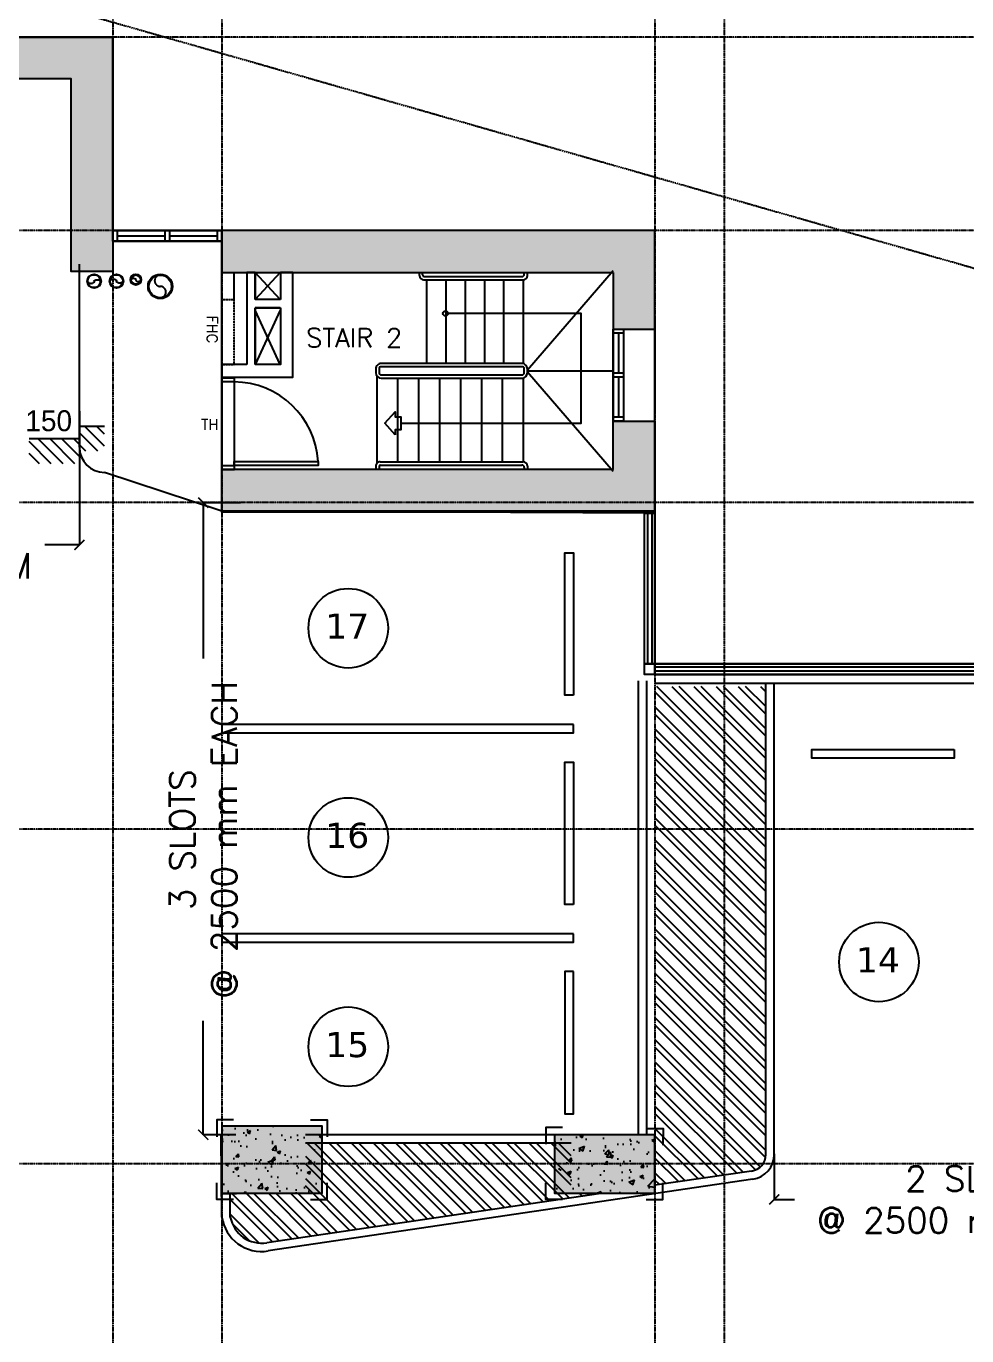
# Model space of a CAD drawing. Header units: inches. Extents: x -189245 to 740841, y -215444 to 469401.
# Drawn here: x 472318 to 483553, y 159311 to 174957 of the extents above; entities that cross this region are included whole.
import ezdxf
from ezdxf.enums import TextEntityAlignment as Align

# ---------------------------------------------------------------- set-up
doc = ezdxf.new("R2010")
doc.units = ezdxf.units.IN
doc.header["$LTSCALE"] = 10
doc.header["$MEASUREMENT"] = 0
for name, pattern in [('ACAD_WP', [1, 0.7, -0.3]), ('CENTER', [2, 1.25, -0.25, 0.25, -0.25]), ('DRAIN', [1.3, 1, -0.3]), ('GRID NORMAL$0$GRID BASEMENT$0$GRID GROUND$0$GRID$0$$0$PHANTOM', [2.5, 1.25, -0.25, 0.25, -0.25, 0.25, -0.25]), ('HIDDEN', [0.375, 0.25, -0.125]), ('HIDDEN2', [0.1875, 0.125, -0.0625]), ('LEOJ', [0.3, 0.2, -0.1])]:
    doc.linetypes.add(name, pattern=pattern)
for name, color, linetype in [('3', 252, 'Continuous'), ('A - Wheel Stop', 2, 'Continuous'), ('A-COLUMN HATCH', 252, 'Continuous'), ('a-dim', 8, 'Continuous'), ('A-DOOR', 1, 'Continuous'), ('A-GRID', 8, 'Continuous'), ('A-HATCH GRAVEL', 8, 'Continuous'), ('A-HATCH-CMU', 8, 'Continuous'), ('A-HATCH-SOLID', 252, 'Continuous'), ('A-PARKING', 252, 'Continuous'), ('A-PARKING EQUIPMENTS', 2, 'Continuous'), ('A-ROAD', 252, 'Continuous'), ('A-SHEARWALL', 6, 'Continuous'), ('A-STAIR', 1, 'Continuous'), ('A-TEXT', 3, 'Continuous'), ('A-WINDOW', 2, 'Continuous'), ('AREA', 40, 'Continuous'), ('COLUMN', 6, 'Continuous'), ('ELEVATION MARK', 2, 'Continuous'), ('GRID', 8, 'CENTER'), ('LEGEND', 2, 'Continuous'), ('P-DRN-LIN', 6, 'DRAIN'), ('P-WST-ACU', 142, 'HIDDEN'), ('P-WST-KIT', 41, 'Continuous'), ('P-WST-PRK', 63, 'ACAD_WP'), ('TEXT', 3, 'Continuous'), ('TSG- Beam', 4, 'LEOJ'), ('TSG- DIM1', 1, 'Continuous'), ('TSG- WALL 100', 244, 'Continuous'), ('TSG- WINDOW PANEL HATCH', 200, 'Continuous')]:
    doc.layers.add(name, color=color, linetype=linetype)
doc.layers.add('DEFPOINT', color=7, linetype='Continuous', plot=False)
doc.styles.add('PRSP_Simplex', font='simplex.shx')
doc.styles.add('ROMANS 300', font='romans.shx', dxfattribs={"height": 300})
doc.styles.add('VERDANA', font='verdana.TTF')
doc.dimstyles.get("Standard").update_dxf_attribs({"dimtxt": 0.18, "dimasz": 0.18, "dimexe": 0.18, "dimexo": 0.0625, "dimgap": 0.09, "dimtad": 0, "dimtih": 1, "dimtoh": 1, "dimdec": 4, "dimzin": 0, "dimdsep": 46, "dimtxsty": 'Standard', "dimcen": 0.09, "dimadec": 0, "dimazin": 0, "dimtfac": 1, "dimtdec": 4, "dimtofl": 0, "dimtmove": 0, "dimatfit": 3, "dimfxl": 1, "dimtolj": 1, "dimtzin": 0, "dimarcsym": 0})
pattern_1 = [(135, (736631.4, 451932.26), (-132.58252, -132.58252), []), (135, (736631.4, 452020.65), (-132.58252, -132.58252), [])]
pattern_2 = [(50, (467978.45, 126913.5), (717.26, -62.752), [75, -825]), (355, (467978.45, 126913.5), (-138.751, 752.192), [60, -660]), (100.4514, (468038.2, 126908.3), (578.51, 689.44), [63.74, -701.142]), (46.1842, (467978.45, 127113.5), (1067.24, -165.52), [112.5, -1237.5]), (96.6356, (468067.4, 127099.7), (934.663, 974.118), [95.61, -1051.713]), (351.1842, (467978.5, 127113.5), (934.662, 974.12), [90, -990]), (21, (468078.45, 127063.5), (596.907, -402.619), [75, -825]), (326, (468078.45, 127063.5), (243.315, 725.15), [60, -660]), (71.4514, (468128.2, 127029.95), (840.223, 322.53), [63.74, -701.142]), (37.5, (467978.45, 126913.5), (12.1599, 332.8939), [0, -652, 0, -670, 0, -662.5]), (7.5, (467978.45, 126913.5), (263.0695, 394.4117), [0, -382, 0, -637, 0, -252.5]), (327.5, (467755.45, 126913.5), (533.8224, -22.5549), [0, -250, 0, -780, 0, -1035]), (317.5, (467655.45, 126913.5), (583.186, 100.105), [0, -325, 0, -518, 0, -735])]

# ---------------------------------------------------------------- blocks, each defined once
blk = doc.blocks.new('STEP')
at = {"color": 1}
for p, q in [((-196, -300), (-496, 0)), ((-54, -300), (-354, 0)), ((0, -213), (-213, 0)), ((220, -150), (0, 70)), ((300, -89), (61, 150)), ((300, 53), (203, 150)), ((-337, -300), (-600, -37)), ((78, -150), (-72, 0)), ((-479, -300), (-600, -179))]:
    blk.add_line(p, q, dxfattribs=at)
at = {"color": 3}
blk.add_lwpolyline([(-600, 0), (0, 0), (0, 150), (300, 150)], dxfattribs=at)
blk.add_attdef('000', (-646, 88), '', height=250, dxfattribs=at)
blk = doc.blocks.new('_ARCHTICK')
at = {"color": 0, "linetype": 'ByBlock', "ltscale": 20, "const_width": 0.15}
blk.add_lwpolyline([(-0.5, -0.5), (0.5, 0.5)], dxfattribs=at)
blk = doc.blocks.new('*D925')
at = {"layer": 'a-dim', "color": 1, "lineweight": -2}
for p, q in [((486253, 162414), (486253, 160939)), ((481253, 161483), (481253, 160939)), ((481253, 160939), (481495, 160939)), ((486253, 160939), (485823, 160939))]:
    blk.add_line(p, q, dxfattribs=at)
at = {"layer": 'Defpoints', "color": 0}
for p in [(486253, 162414), (481253, 161483), (481253, 160939)]:
    blk.add_point(p, dxfattribs=at)
at = {"layer": 'a-dim', "color": 1, "lineweight": -2, "xscale": 120, "yscale": 120, "zscale": 120, "rotation": 180}
blk.add_blockref('_ARCHTICK', (481253, 160939), dxfattribs=at)
at = {"layer": 'a-dim', "color": 1, "lineweight": -2, "xscale": 120, "yscale": 120, "zscale": 120}
blk.add_blockref('_ARCHTICK', (486253, 160939), dxfattribs=at)
at = {"layer": 'a-dim', "color": 3, "insert": (483659, 160939), "char_height": 300, "attachment_point": 5, "style": 'ROMANS 300'}
blk.add_mtext('\\A1;2 SLOTS\\P@ 2500 mm EACH', dxfattribs=at)
blk = doc.blocks.new('*D875')
at = {"layer": 'a-dim', "color": 1, "lineweight": -2}
for p, q in [((474878, 169264), (474433, 169264)), ((474433, 169264), (474433, 167402)), ((474433, 161713), (474433, 163073)), ((474822, 161713), (474433, 161713))]:
    blk.add_line(p, q, dxfattribs=at)
at = {"layer": 'Defpoints', "color": 0}
for p in [(474878, 169264), (474433, 161713), (474822, 161713)]:
    blk.add_point(p, dxfattribs=at)
at = {"layer": 'a-dim', "color": 1, "lineweight": -2, "xscale": 120, "yscale": 120, "zscale": 120}
for p, rotation in [((474433, 169264), 90), ((474433, 161713), 270)]:
    blk.add_blockref('_ARCHTICK', p, dxfattribs=dict(at, rotation=rotation))
at = {"layer": 'a-dim', "color": 3, "insert": (474433, 165238), "char_height": 300, "attachment_point": 5, "rotation": 90, "style": 'ROMANS 300'}
blk.add_mtext('\\A1;3 SLOTS\\P@ 2500 mm EACH', dxfattribs=at)
blk = doc.blocks.new('SW6')
at = {"layer": 'A-HATCH-SOLID', "ltscale": 2}
blk.add_hatch(color=254, dxfattribs=at).paths.add_polyline_path([(0, -100), (0, 575), (500, 575), (500, -100), (500, -600), (-4675, -600), (-4675, -100)])
at = {"layer": 'A-SHEARWALL', "color": 6}
blk.add_lwpolyline([(0, -100), (0, 575), (500, 575), (500, -100), (500, -100), (500, -600), (-4675, -600), (-4675, -100), (-4675, -100), (-4675, -100), (0, -100)], dxfattribs=at)
blk = doc.blocks.new('SW4')
at = {"layer": 'A-HATCH-SOLID', "ltscale": 2}
blk.add_hatch(color=254, dxfattribs=at).paths.add_polyline_path([(500, 500), (500, -575), (0, -575), (0, 0), (-4675, 0), (-4675, 500)])
at = {"layer": 'A-SHEARWALL', "color": 4}
blk.add_lwpolyline([(-4675, 500), (-4675, 0), (0, 0), (0, -575), (500, -575), (500, 500), (-4675, 500)], dxfattribs=at)
blk = doc.blocks.new('Park-slot2')
at = {"color": 1}
blk.add_lwpolyline([(800, 1200), (5000, 1200), (5000, 1300), (800, 1300)], close=True, dxfattribs=at)
at = {"color": 2}
blk.add_lwpolyline([(800, 850), (900, 850), (900, -850), (800, -850)], close=True, dxfattribs=at)
blk = doc.blocks.new('1')
at = {"layer": 'A-DOOR'}
blk.add_circle((0, 0), 475, dxfattribs=at)
at = {"layer": 'TEXT', "style": 'VERDANA'}
blk.add_attdef('15B', (-404, -124), '', height=300, dxfattribs=at)
blk = doc.blocks.new('*D933')
at = {"layer": 'a-dim', "color": 1, "lineweight": -2}
for p, q in [((472953, 170359), (472953, 168759)), ((469412, 169079), (469412, 168759)), ((469412, 168760), (469825, 168760)), ((472953, 168760), (472540, 168760))]:
    blk.add_line(p, q, dxfattribs=at)
at = {"layer": 'Defpoints', "color": 0}
for p in [(472953, 170359), (469412, 169079), (469412, 168760)]:
    blk.add_point(p, dxfattribs=at)
at = {"layer": 'a-dim', "color": 1, "lineweight": -2, "xscale": 120, "yscale": 120, "zscale": 120, "rotation": 180}
blk.add_blockref('_ARCHTICK', (469412, 168760), dxfattribs=at)
at = {"layer": 'a-dim', "color": 1, "lineweight": -2, "xscale": 120, "yscale": 120, "zscale": 120}
blk.add_blockref('_ARCHTICK', (472953, 168760), dxfattribs=at)
at = {"layer": 'a-dim', "color": 3, "insert": (471183, 168760), "char_height": 300, "attachment_point": 5, "style": 'ROMANS 300'}
blk.add_mtext('\\A1;1 SLOT\\P@ 3440 MM', dxfattribs=at)

msp = doc.modelspace()

# ---------------------------------------------------------------- hatches: boundary and pattern name
at = {"layer": 'A-COLUMN HATCH'}
h = msp.add_hatch(color=254, dxfattribs=at)
h.paths.add_polyline_path([(467978.45079, 126913.49964), (469178.45079, 126913.49964), (469178.45079, 127613.49964), (467978.45079, 127613.49964)])
h.paths.add_polyline_path([(467978.45079, 131013.49964), (469178.45079, 131013.49964), (469178.45079, 131713.49964), (467978.45079, 131713.49964)])
h.paths.add_polyline_path([(467978.45079, 139013.49964), (469178.45079, 139013.49964), (469178.45079, 139713.49964), (467978.45079, 139713.49964)])
h.paths.add_polyline_path([(483373.45079, 130063.49964), (483373.45079, 129463.49964), (483973.45079, 129463.49964), (483973.45079, 130063.49964)])
h.paths.add_polyline_path([(483373.45079, 134013.49964), (483973.45079, 134013.49964), (483973.45079, 134613.49964), (483373.45079, 134613.49964)])
h.paths.add_polyline_path([(489453.45079, 130063.49964), (489453.45079, 129463.49964), (490053.45079, 129463.49964), (490053.45079, 130063.49964)])
h.paths.add_polyline_path([(489453.45079, 134013.49964), (490053.45079, 134013.49964), (490053.45079, 134613.49964), (489453.45079, 134613.49964)])
h.paths.add_polyline_path([(495453.45079, 130063.49964), (495453.45079, 129463.49964), (496053.45079, 129463.49964), (496053.45079, 130063.49964)])
h.paths.add_polyline_path([(495453.45079, 134013.49964), (496053.45079, 134013.49964), (496053.45079, 134613.49964), (495453.45079, 134613.49964)])
h.paths.add_polyline_path([(501453.45079, 134613.49964), (501453.45079, 134013.49964), (502053.45079, 134013.49964), (502053.45079, 134613.49964)])
h.paths.add_polyline_path([(502053.45079, 130063.49964), (501453.45079, 130063.49964), (501453.45079, 129463.49964), (502053.45079, 129463.49964)])
h.paths.add_polyline_path([(504353.45079, 130063.49964), (504353.45079, 129463.49964), (504953.45079, 129463.49964), (504953.45079, 130063.49964)])
h.paths.add_polyline_path([(514853.45079, 141613.49964), (515453.45079, 141613.49964), (515453.45079, 143113.49964), (514853.45079, 143113.49964)])
h.paths.add_polyline_path([(502103.45079, 141613.49964), (502103.45079, 142813.49964), (501403.45079, 142813.49964), (501403.45079, 141613.49964)])
h.paths.add_polyline_path([(501403.45079, 146413.49964), (502103.45079, 146413.49964), (502103.45079, 147613.49964), (501403.45079, 147613.49964)])
h.paths.add_polyline_path([(496103.45079, 146413.49964), (496103.45079, 147613.49964), (495403.45079, 147613.49964), (495403.45079, 146413.49964)])
h.paths.add_polyline_path([(496103.45079, 142813.49964), (495403.45079, 142813.49964), (495403.45079, 141613.49964), (496103.45079, 141613.49964)])
h.paths.add_polyline_path([(514853.45079, 146113.49964), (515453.45079, 146113.49964), (515453.45079, 147613.49964), (514853.45079, 147613.49964)])
h.paths.add_polyline_path([(514853.45079, 149113.49964), (515453.45079, 149113.49964), (515453.45079, 150613.49964), (514853.45079, 150613.49964)])
h.paths.add_polyline_path([(490103.45079, 142813.49964), (489403.45079, 142813.49964), (489403.45079, 141613.49964), (490103.45079, 141613.49964)])
h.paths.add_polyline_path([(489403.45079, 146413.49964), (490103.45079, 146413.49964), (490103.45079, 147613.49964), (489403.45079, 147613.49964)])
h.paths.add_polyline_path([(484103.45079, 146413.49964), (484103.45079, 147613.49964), (483403.45079, 147613.49964), (483403.45079, 146413.49964)])
h.paths.add_polyline_path([(484103.45079, 142813.49964), (483403.45079, 142813.49964), (483403.45079, 141613.49964), (484103.45079, 141613.49964)])
h.paths.add_polyline_path([(468678.45079, 147763.49964), (468678.45079, 148963.49964), (467978.45079, 148963.49964), (467978.45079, 147763.49964)])
h.paths.add_polyline_path([(467978.45079, 157013.49964), (469178.45079, 157013.49964), (469178.45079, 157713.49964), (467978.45079, 157713.49964)])
h.paths.add_polyline_path([(479828.45079, 161013.49964), (479828.45079, 161713.49964), (478628.45079, 161713.49964), (478628.45079, 161013.49964)])
h.paths.add_polyline_path([(475853.45079, 161013.49964), (475853.45079, 161813.49964), (474653.45079, 161813.49964), (474653.45079, 161013.49964)])
h.paths.add_polyline_path([(469178.45079, 165013.49964), (469178.45079, 165713.49964), (467978.45079, 165713.49964), (467978.45079, 165013.49964)])
h.paths.add_polyline_path([(486453.45079, 162713.49964), (486453.45079, 162113.49964), (487053.45079, 162113.49964), (487053.45079, 162713.49964)])
h.paths.add_polyline_path([(487103.45079, 155113.49964), (486403.45079, 155113.49964), (486403.45079, 153913.49964), (487103.45079, 153913.49964)])
h.paths.add_polyline_path([(469178.45079, 169113.49964), (469178.45079, 169813.49964), (467978.45079, 169813.49964), (467978.45079, 169113.49964)])
h.paths.add_polyline_path([(486453.45079, 167337.49964), (486453.45079, 166737.49964), (487053.45079, 166737.49964), (487053.45079, 167337.49964)])
h.paths.add_polyline_path([(492403.45079, 155113.49964), (492403.45079, 153913.49964), (493103.45079, 153913.49964), (493103.45079, 155113.49964)])
h.paths.add_polyline_path([(498403.45079, 155113.49964), (498403.45079, 153913.49964), (499103.45079, 153913.49964), (499103.45079, 155113.49964)])
h.paths.add_polyline_path([(493053.45079, 162113.49964), (493053.45079, 162713.49964), (492453.45079, 162713.49964), (492453.45079, 162113.49964)])
h.paths.add_polyline_path([(498453.45079, 162713.49964), (498453.45079, 162113.49964), (499053.45079, 162113.49964), (499053.45079, 162713.49964)])
h.paths.add_polyline_path([(493053.45079, 166737.49964), (493053.45079, 167337.49964), (492453.45079, 167337.49964), (492453.45079, 166737.49964)])
h.paths.add_polyline_path([(498453.45079, 167337.49964), (498453.45079, 166737.49964), (499053.45079, 166737.49964), (499053.45079, 167337.49964)])
h.paths.add_polyline_path([(506553.45079, 165363.49964), (506553.45079, 164763.49964), (507153.45079, 164763.49964), (507153.45079, 165363.49964)])
h.paths.add_polyline_path([(514853.45079, 162713.96634), (514853.45079, 162113.96634), (515453.45079, 162113.96634), (515453.45079, 162713.96634)])
h.paths.add_polyline_path([(514853.45079, 155113.49964), (514853.45079, 153613.49964), (515453.45079, 153613.49964), (515453.45079, 155113.49964)])
at = {"layer": 'A-HATCH GRAVEL'}
h = msp.add_hatch(dxfattribs=at)
h.set_pattern_fill('AR-CONC', color=256, scale=100, style=0)
h.set_pattern_definition(pattern_2)
h.paths.add_polyline_path([(474653.45079, 161013.49965), (474653.45079, 161713.49965), (475653.45079, 161713.49965), (475653.45079, 161013.49965)])
h = msp.add_hatch(dxfattribs=at)
h.set_pattern_fill('AR-CONC', color=256, scale=100, style=0)
h.set_pattern_definition(pattern_2)
h.paths.add_polyline_path([(478828.41952, 161012.67588), (478828.41952, 161712.67588), (479828.41952, 161712.67588), (479828.41952, 161012.67588)])
at = {"layer": 'A-PARKING'}
h = msp.add_hatch(dxfattribs=at)
h.set_pattern_fill('ANSI32', color=8, scale=500, angle=90, style=0)
h.set_pattern_definition(pattern_1)
h.paths.add_polyline_path([(481153.15638, 167068.95693), (480653.59291, 167068.95693), (480653.59291, 166022.58416, 0.0539190032), (480740.00821, 166121.39057, 0.207179399), (481153.15638, 165867.3177)])
h.paths.add_polyline_path([(480653.59291, 167068.95693), (479828.59291, 167068.95693), (479828.59291, 166020.59513, 0.3890444277), (480653.59291, 166022.58416)])
h.paths.add_polyline_path([(480653.59291, 166022.58416, -0.3890444277), (479828.59291, 166020.59513), (479828.59291, 165364.43301), (480653.59291, 165364.43301)])
h.paths.add_polyline_path([(481153.15638, 165867.3177, -0.207179399), (480740.00821, 166121.39057, -0.0539190032), (480653.59291, 166022.58416), (480653.59291, 165364.43301), (481153.15638, 165364.43301)])
h.paths.add_polyline_path([(487154.02944, 166668.95693), (486753.59291, 166668.95693), (486753.59291, 166102.74944, 0.1977203413), (487154.02944, 165867.19284)])
h.paths.add_polyline_path([(486753.59291, 166668.95693), (486573.62908, 166668.95693), (486573.62908, 167068.95693), (486423.62908, 167068.95693), (486353.15638, 167068.95693), (486353.15638, 165871.68592, 0.2062088768), (486753.59291, 166141.64072)])
h.paths.add_polyline_path([(486753.59291, 166102.74944, -0.0094480839), (486740.00821, 166121.39057, -0.1958171759), (486353.15638, 165871.68592), (486353.15638, 165364.43301), (486753.59291, 165364.43301)])
h.paths.add_polyline_path([(487154.02944, 165867.19284, -0.1977203413), (486753.59291, 166102.74944), (486753.59291, 165364.43301), (487154.02944, 165364.43301)])
h.paths.add_polyline_path([(493163.17229, 167068.95693), (493053.62908, 167068.95693), (493053.62908, 166668.95693), (492753.59291, 166668.95693), (492753.59291, 166102.74944, 0.2016494938), (493163.17229, 165865.96243)])
h.paths.add_polyline_path([(492753.59291, 166668.95693), (492453.62908, 166668.95693), (492453.62908, 167068.95693), (492353.15638, 167068.95693), (492353.15638, 165871.68592, 0.2062088773), (492753.59291, 166141.64072)])
h.paths.add_polyline_path([(492753.59291, 166102.74944, -0.0094480839), (492740.00821, 166121.39057, -0.1958171765), (492353.15638, 165871.68592), (492353.15638, 165364.43301), (492753.59291, 165364.43301)])
h.paths.add_polyline_path([(493163.17229, 165865.96243, -0.2016494938), (492753.59291, 166102.74944), (492753.59291, 165364.43301), (493163.17229, 165364.43301)])
h.paths.add_polyline_path([(493163.17229, 165364.43301), (492753.59291, 165364.43301), (492753.59291, 162514.43301), (492953.59291, 162514.43301), (492953.59291, 162214.43301), (492963.17229, 162214.43301, 0.4142135624), (493163.17229, 162414.43301)])
h.paths.add_polyline_path([(492753.59291, 165364.43301), (492353.15638, 165364.43301), (492353.15638, 162415.0141, 0.4148529941), (492553.59291, 162215.01458), (492553.59291, 162514.43301), (492753.59291, 162514.43301)])
h.paths.add_polyline_path([(486753.59291, 165364.43301), (486353.15638, 165364.43301), (486353.15638, 162415.0141, 0.4148529923), (486553.59291, 162215.01458), (486553.59291, 162514.43301), (486753.59291, 162514.43301)])
h.paths.add_polyline_path([(487154.02944, 165364.43301), (486753.59291, 165364.43301), (486753.59291, 162514.43301), (486953.59291, 162514.43301), (486953.59291, 162215.01458, 0.414852994), (487154.02944, 162415.0141)])
h.paths.add_polyline_path([(480653.59291, 165364.43301), (479828.59291, 165364.43301), (479828.59291, 161364.43301), (480653.59291, 161364.43301)])
h.paths.add_polyline_path([(481153.15638, 165364.43301), (480653.59291, 165364.43301), (480653.59291, 161364.43301), (481117.79664, 161364.43301, 0.1520992685), (481153.15638, 161477.98293)])
h.paths.add_polyline_path([(480653.59291, 161364.43301), (479828.59291, 161364.43301), (479828.59291, 161109.48483), (480653.59291, 161231.50201)])
h.paths.add_polyline_path([(481117.79664, 161364.43301), (480653.59291, 161364.43301), (480653.59291, 161231.50201), (480982.41799, 161280.13512, 0.2079707955)])
h.paths.add_polyline_path([(476345.80477, 148804.9415), (478066.04286, 148804.9415), (478066.04286, 149179.9415), (476345.80477, 149179.9415)], flags=9)
h.paths.add_polyline_path([(473956.96681, 125029.90745), (474580.77633, 125029.90745), (474580.77633, 125329.90745), (473956.96681, 125329.90745)], flags=9)
h.paths.add_polyline_path([(474248.73412, 126300.51807), (474653.49602, 126300.51807), (474653.49602, 126600.51807), (474248.73412, 126600.51807)], flags=9)
h.paths.add_polyline_path([(476261.49295, 149415.24956), (478779.35009, 149415.24956), (478779.35009, 149790.24956), (476261.49295, 149790.24956)], flags=9)
h.paths.add_polyline_path([(470700.35101, 125014.3997), (471230.11291, 125014.3997), (471230.11291, 125389.3997), (470700.35101, 125389.3997)], flags=9)
h.paths.add_polyline_path([(467708.58097, 135926.93301), (468238.34287, 135926.93301), (468238.34287, 136301.93301), (467708.58097, 136301.93301)], flags=9)
h.paths.add_polyline_path([(467061.05151, 143376.93301), (467483.67056, 143376.93301), (467483.67056, 143751.93301), (467061.05151, 143751.93301)], flags=9)
h.paths.add_polyline_path([(467069.99489, 153926.93301), (467599.75679, 153926.93301), (467599.75679, 154301.93301), (467069.99489, 154301.93301)], flags=9)
h.paths.add_polyline_path([(470336.98856, 149650.72106), (472259.60761, 149650.72106), (472259.60761, 150025.72106), (470336.98856, 150025.72106)], flags=9)
h.paths.add_polyline_path([(476084.28923, 145378.19583), (476614.05113, 145378.19583), (476614.05113, 145753.19583), (476084.28923, 145753.19583)], flags=9)
h.paths.add_polyline_path([(478569.16317, 145421.60806), (479098.92507, 145421.60806), (479098.92507, 145796.60806), (478569.16317, 145796.60806)], flags=9)
h.paths.add_polyline_path([(476131.14742, 150902.67332), (476660.90932, 150902.67332), (476660.90932, 151277.67332), (476131.14742, 151277.67332)], flags=9)
h.paths.add_polyline_path([(478765.57744, 150960.77611), (479259.62506, 150960.77611), (479259.62506, 151335.77611), (478765.57744, 151335.77611)], flags=9)
h = msp.add_hatch(dxfattribs=at)
h.set_pattern_fill('ANSI32', color=8, scale=500, angle=90, style=0)
h.set_pattern_definition(pattern_1)
h.paths.add_polyline_path([(478828.56164, 161613.60925), (475653.59291, 161613.60925), (475653.59291, 161364.43301), (478828.56164, 161364.43301)])
h.paths.add_polyline_path([(478828.56164, 161364.43301), (475653.59291, 161364.43301), (475653.59291, 161014.43301), (474753.69661, 161014.43301), (474756.0423, 160730.90641, 0.4117591644), (475193.01751, 160423.88501), (479180.34521, 161013.60925), (478828.56164, 161013.60925)])
at = {"layer": 'COLUMN'}
h = msp.add_hatch(dxfattribs=at)
h.set_pattern_fill('AR-CONC', color=8, scale=60, style=0)
h.set_pattern_definition([(50, (475253.45, 161413.5), (430.36, -37.65), [45, -495]), (355, (475253.45, 161413.5), (-83.25, 451.32), [36, -396]), (100.45, (475289.3, 161410.36), (347.1, 413.66), [38.24, -420.69]), (46.184, (475253.45, 161533.5), (640.34, -99.3), [67.5, -742.5]), (96.636, (475306.8, 161525.2), (560.8, 584.47), [57.37, -631.03]), (351.18, (475253.45, 161533.5), (560.8, 584.47), [54, -594]), (21, (475313.45, 161503.5), (358.14, -241.57), [45, -495]), (326, (475313.45, 161503.5), (146, 435.1), [36, -396]), (71.45, (475343.3, 161483.37), (504.13, 193.52), [38.24, -420.69]), (37.5, (475253.45, 161413.5), (7.296, 199.736), [0, -391.2, 0, -402, 0, -397.5]), (7.5, (475253.45, 161413.5), (157.84, 236.65), [0, -229.2, 0, -382.2, 0, -151.5]), (327.5, (475119.65, 161413.5), (320.293, -13.533), [0, -150, 0, -468, 0, -621]), (317.5, (475059.65, 161413.5), (349.91, 60.06), [0, -195, 0, -310.8, 0, -441])])
h.paths.add_polyline_path([(474653.45079, 161813.49964), (474653.45079, 161013.49964), (475853.45079, 161013.49964), (475853.45079, 161813.49964)])
h = msp.add_hatch(dxfattribs=at)
h.set_pattern_fill('AR-CONC', color=8, scale=60, style=0)
h.set_pattern_definition([(50, (479228.45, 161363.5), (430.36, -37.65), [45, -495]), (355, (479228.45, 161363.5), (-83.25, 451.32), [36, -396]), (100.45, (479264.3, 161360.36), (347.1, 413.66), [38.24, -420.69]), (46.184, (479228.45, 161483.5), (640.34, -99.3), [67.5, -742.5]), (96.64, (479281.8, 161475.2), (560.8, 584.47), [57.37, -631.03]), (351.18, (479228.45, 161483.5), (560.8, 584.5), [54, -594]), (21, (479288.45, 161453.5), (358.14, -241.57), [45, -495]), (326, (479288.45, 161453.5), (146, 435.1), [36, -396]), (71.45, (479318.3, 161433.37), (504.13, 193.52), [38.24, -420.69]), (37.5, (479228.45, 161363.5), (7.296, 199.736), [0, -391.2, 0, -402, 0, -397.5]), (7.5, (479228.45, 161363.5), (157.84, 236.65), [0, -229.2, 0, -382.2, 0, -151.5]), (327.5, (479094.65, 161363.5), (320.293, -13.533), [0, -150, 0, -468, 0, -621]), (317.5, (479034.65, 161363.5), (349.91, 60.06), [0, -195, 0, -310.8, 0, -441])])
h.paths.add_polyline_path([(478628.45079, 161713.49964), (478628.45079, 161013.49964), (479828.45079, 161013.49964), (479828.45079, 161713.49964)])
at = {"layer": 'LEGEND'}
msp.add_hatch(color=252, dxfattribs=at).paths.add_polyline_path([(467978.51329, 174826.96632), (473353.51329, 174826.49963), (473353.51329, 172026.49963), (472853.51329, 172026.49963), (472853.51329, 174326.49963), (467978.51329, 174326.49963)])

# ---------------------------------------------------------------- linework, layer by layer
at = {"layer": '3', "color": 3, "linetype": 'GRID NORMAL$0$GRID BASEMENT$0$GRID GROUND$0$GRID$0$$0$PHANTOM', "flags": 128}
msp.add_lwpolyline([(519060.98795, 161934.25824), (518597.00513, 153256.65373), (518978.66397, 141152.66941), (519953.87855, 133081.37109), (465290.09382, 119732.83041), (464032.95972, 126578.35551), (463077.88672, 133876.12473), (462497.52086, 141213.20695), (462293.93772, 148550.3831), (462470.12238, 155878.2654), (463024.7082, 163207.31271), (463952.35995, 170488.45701), (465186.141, 177338.22958), (519079.94233, 161941.45465)], dxfattribs=at)
at = {"layer": 'A - Wheel Stop', "color": 2}
for points in [[(483403.45078, 166313.49965), (483403.45078, 166213.49965), (481703.45078, 166213.49965), (481703.45078, 166313.49965)], [(478853.58298, 163663.55865), (478753.58298, 163663.55865), (478753.58298, 161963.55865), (478853.58298, 161963.55865)]]:
    msp.add_lwpolyline(points, close=True, dxfattribs=at)
at = {"layer": 'A-GRID', "linetype": 'GRID NORMAL$0$GRID BASEMENT$0$GRID GROUND$0$GRID$0$$0$PHANTOM'}
for p, q in [((524924.32718, 174826.96632), (457908.88734, 174826.96632)), ((524924.32718, 172514.43301), (457908.88734, 172514.43301)), ((524924.32718, 169264.43301), (457908.88734, 169264.43301)), ((524924.32718, 165364.43301), (457908.88734, 165364.43301)), ((524924.32718, 161364.43301), (457908.88734, 161364.43301))]:
    msp.add_line(p, q, dxfattribs=at)
at = {"layer": 'A-HATCH-CMU'}
msp.add_line((474653.45079, 161012.67588), (474830.37635, 161012.67588), dxfattribs=at)
at = {"layer": 'A-PARKING EQUIPMENTS'}
for points in [[(474793.26294, 161889.32341), (474593.26294, 161889.32341), (474593.26294, 161689.32341)], [(475713.63864, 161889.32341), (475913.63864, 161889.32341), (475913.63864, 161689.32341)], [(478723.84782, 161799.52381), (478523.84782, 161799.52381), (478523.84782, 161599.52381)], [(479724.76583, 161788.21802), (479924.76316, 161787.18301), (479923.72815, 161587.18569)], [(474793.26294, 160937.67588), (474593.26294, 160937.67588), (474593.26294, 161137.67588)], [(475713.63864, 160937.67588), (475913.63864, 160937.67588), (475913.63864, 161137.67588)], [(478723.84782, 160937.67588), (478523.84782, 160937.67588), (478523.84782, 161137.67588)], [(479722.56499, 160937.67586), (479922.56499, 160937.67584), (479922.56501, 161137.67584)]]:
    msp.add_lwpolyline(points, dxfattribs=at)
at = {"layer": 'A-ROAD', "color": 1}
for p, q in [((473403.91747, 172513.96632), (474603.45079, 172513.96632)), ((473403.91747, 172388.96632), (474603.45079, 172388.96632)), ((472953.45079, 169926.03295), (472953.45079, 172113.49965)), ((479328.45079, 171288.49964), (479328.45079, 170288.49964)), ((479453.45079, 171288.49964), (479453.45079, 170288.49964)), ((474653.45079, 169163.96628), (473253.45079, 169626.03295))]:
    msp.add_line(p, q, dxfattribs=at)
at = {"layer": 'A-ROAD', "color": 2}
for p, q in [((473403.91747, 172451.46632), (473978.68413, 172451.46632)), ((474028.68413, 172451.46632), (474603.45079, 172451.46632)), ((479390.95079, 171288.49964), (479390.95079, 170813.49964)), ((479390.95079, 170763.49964), (479390.95079, 170288.49964))]:
    msp.add_line(p, q, dxfattribs=at)
at = {"layer": 'A-ROAD', "color": 252}
for p, q in [((479628.45079, 167137.03297), (479628.45079, 161712.67588)), ((479728.45079, 167137.03297), (479728.45079, 161712.67588)), ((481153.01426, 161477.04956), (481153.01426, 167114.08073)), ((481253.01426, 161477.04956), (481253.01426, 167114.08073)), ((474655.90361, 160729.14574), (474647.83294, 161704.65569)), ((474653.44974, 160826.69365), (474653.45867, 161712.67588)), ((478828.41952, 161712.67588), (475653.45079, 161712.67588)), ((478828.41952, 161612.67588), (475653.45079, 161612.67588)), ((480996.90668, 161180.27784), (475207.47002, 160324.02239)), ((480982.27587, 161279.20175), (479828.41952, 161108.54684)), ((474755.90018, 160729.97304), (474753.56131, 161012.67588)), ((479180.20309, 161012.67588), (475192.83922, 160422.94629))]:
    msp.add_line(p, q, dxfattribs=at)
at = {"layer": 'A-ROAD', "color": 1}
msp.add_arc((473253.45079, 169926.03295), 300, 180, 270, dxfattribs=at)
at = {"layer": 'A-ROAD', "color": 252}
for centre, radius, start, end in [((480953.01426, 161477.04956), 200, 278.413034474, 0), ((480953.01426, 161477.04956), 300, 278.413034474, 0), ((475128.71204, 160794.81272), 477.33254, 187.893935942, 279.497005577), ((475129.19142, 160796.79015), 379.22404, 190.148165718, 279.667574657)]:
    msp.add_arc(centre, radius, start, end, dxfattribs=at)
at = {"layer": 'A-SHEARWALL'}
for p, q in [((473353.45079, 174826.03295), (467978.45079, 174826.03295)), ((473353.45079, 172513.49965), (473353.45079, 174826.03295)), ((475353.45079, 171013.96632), (475353.45079, 171013.96632)), ((479828.45079, 169663.49965), (479828.45079, 169663.49965)), ((479828.45079, 169663.49965), (479828.75672, 169258.97547))]:
    msp.add_line(p, q, dxfattribs=at)
msp.add_lwpolyline([(467978.65541, 174826.96632), (473353.65541, 174826.49963), (473353.65541, 172026.49963), (472853.65541, 172026.49963), (472853.65541, 174326.49963), (467978.65541, 174326.49963), (467978.65541, 174826.96632)], dxfattribs=at)
msp.add_lwpolyline([(474653.45079, 172513.49965), (473353.65541, 172513.49965), (473353.45079, 172388.96632), (474169.5721, 172388.96632), (474653.45079, 172388.96632)], close=True, dxfattribs=at)
at = {"layer": 'A-SHEARWALL', "color": 3}
for points in [[(474803.45079, 170763.96632), (475503.45079, 170763.96632), (475503.45079, 172014.96632), (475353.45079, 172014.96632), (475353.45079, 171689.96641)], [(475353.45079, 171589.96632), (475353.45079, 170913.96632), (475052.4598, 170913.96632)], [(474952.45971, 170913.96632), (474653.45079, 170913.96632), (474653.45079, 170763.96632), (474803.45079, 170763.96632)]]:
    msp.add_lwpolyline(points, dxfattribs=at)
at = {"layer": 'A-STAIR', "linetype": 'Continuous'}
for p, q in [((473353.45079, 172388.96632), (474652.98411, 172388.96632)), ((474653.45079, 172388.96632), (473353.91747, 172388.96632)), ((477073.01595, 171964.61301), (477076.86627, 171964.61301)), ((477073.0176, 171964.61301), (477088.7291, 171964.61301)), ((477073.0176, 171964.61301), (477088.7291, 171964.61301)), ((478304.03565, 170852.46784), (479328.65541, 172039.93301)), ((477065.0176, 171926.61301), (477088.7291, 171926.61301)), ((477065.0176, 171926.61301), (477076.86627, 171926.61301)), ((477065.0176, 171926.61301), (477088.7291, 171926.61301)), ((479328.45079, 171338.96632), (479328.45079, 170238.96632)), ((479328.45079, 170238.49964), (479328.45079, 171338.49964)), ((478304.03565, 170839.93301), (479328.65541, 170839.93301)), ((478304.03565, 170827.39819), (479328.65541, 169639.93301))]:
    msp.add_line(p, q, dxfattribs=at)
at = {"layer": 'A-STAIR', "color": 252}
for p, q in [((474952.4598, 172014.96632), (474952.4598, 170914.96632)), ((475052.4598, 172014.96632), (475052.4598, 171689.96632)), ((475052.4598, 171589.96632), (475052.4598, 170914.96632)), ((479828.45079, 171438.49965), (479828.45079, 170338.49965))]:
    msp.add_line(p, q, dxfattribs=at)
at = {"layer": 'A-STAIR', "color": 1}
for p, q in [((475352.4598, 172014.96632), (475052.4598, 171689.96632)), ((475352.4598, 171689.96632), (475052.4598, 172014.96632)), ((475352.4598, 171564.96632), (475052.4598, 170914.96632)), ((475352.4598, 170914.96632), (475052.4598, 171564.96632))]:
    msp.add_line(p, q, dxfattribs=at)
at = {"layer": 'A-STAIR', "color": 2, "linetype": 'Continuous'}
for p, q in [((477015.0176, 171976.61301), (477015.0176, 172014.61301)), ((477015.0176, 171984.61301), (477015.0176, 172014.61301)), ((477073.01595, 171964.61301), (478236.40683, 171964.61301)), ((478230.63238, 171964.61301), (478236.40683, 171964.61301)), ((478266.40683, 171994.61301), (478266.40683, 172014.61301)), ((478304.40683, 171976.61301), (478304.40683, 172014.61301)), ((477065.0176, 171926.61301), (478254.40683, 171926.61301)), ((478230.63238, 171926.61301), (478254.40683, 171926.61301)), ((476494.40683, 170864.43301), (476494.40683, 170815.43301)), ((476532.40683, 170864.43301), (476532.40683, 170815.43301)), ((478241.03565, 170926.43301), (476557.40685, 170926.43301)), ((478241.03565, 170888.43301), (476557.40685, 170888.43301)), ((478304.03565, 170815.43301), (478304.03565, 170864.43301)), ((476557.40683, 170752.43301), (477326.84934, 170752.43301)), ((476557.40696, 170790.43301), (478241.03565, 170790.43301)), ((476494.40683, 169702.43301), (476494.40683, 169664.43301)), ((476544.40683, 169752.25301), (478254.40683, 169752.25301)), ((476549.7296, 169714.25301), (478236.40683, 169714.25301)), ((476644.40683, 169752.25301), (476685.78381, 169752.25301)), ((476649.7296, 169714.25301), (476685.78381, 169714.25301)), ((478230.63238, 169752.25301), (478254.40683, 169752.25301)), ((478230.63238, 169714.25301), (478236.40683, 169714.25301)), ((478266.40683, 169684.25301), (478266.40683, 169664.01931)), ((478304.40683, 169702.25301), (478304.40683, 169664.25301))]:
    msp.add_line(p, q, dxfattribs=at)
at = {"layer": 'A-STAIR'}
for p, q in [((474653.45079, 170713.49965), (474653.45079, 169713.49965)), ((474653.45079, 170706.8057), (474653.45079, 169706.8057)), ((474803.45079, 170706.8057), (474803.45079, 169706.8057))]:
    msp.add_line(p, q, dxfattribs=at)
at = {"layer": 'A-STAIR', "color": 2, "linetype": 'Continuous'}
for points in [[(477053.0176, 171984.61301), (477053.0176, 172014.43301)], [(477326.84934, 170752.43301), (478241.03565, 170752.43301)], [(476532.40683, 169694.43301), (476532.40683, 169664.61301)]]:
    msp.add_lwpolyline(points, dxfattribs=at)
at = {"layer": 'A-STAIR', "linetype": 'Continuous'}
for points in [[(477104.40683, 170926.43301), (477104.40683, 171926.61301)], [(477334.40683, 170926.43301), (477334.40683, 171926.61301)], [(477564.40683, 170926.43301), (477564.40683, 171926.61301)], [(477794.40683, 170926.43301), (477794.40683, 171926.61301)], [(478024.40683, 170926.43301), (478024.40683, 171926.61301)], [(478254.40683, 171926.61301), (478254.40683, 170925.16385)], [(478254.40683, 170951.61301), (478254.40683, 170950.77698)], [(476504.40683, 170781.37424), (476504.40683, 169732.46701)], [(476754.40683, 170753.86832), (476754.40683, 169752.25301)], [(477004.40683, 170753.86832), (477004.40683, 169752.25301)], [(477254.40683, 170753.86832), (477254.40683, 169752.25301)], [(477504.40683, 170753.86832), (477504.40683, 169752.25301)], [(477754.40683, 170753.86832), (477754.40683, 169752.25301)], [(478004.40683, 170753.86832), (478004.40683, 169752.25301)], [(478254.40683, 170753.86832), (478254.40683, 169752.25301)]]:
    msp.add_lwpolyline(points, dxfattribs=at)
at = {"layer": 'A-STAIR', "color": 252}
for points in [[(475352.4598, 171689.96632), (475052.4598, 171689.96632)], [(475352.4598, 171589.96632), (475052.4598, 171589.96632)]]:
    msp.add_lwpolyline(points, dxfattribs=at)
at = {"layer": 'A-STAIR'}
msp.add_lwpolyline([(476794.34325, 170212.56905), (478947.5266, 170212.56905), (478947.5266, 171525.56905), (477355.59485, 171525.56905)], dxfattribs=at)
at = {"layer": 'A-STAIR', "color": 2, "linetype": 'Continuous'}
msp.add_lwpolyline([(478162.90597, 170790.43301), (478241.03565, 170790.43301, 0.4142135624), (478266.03565, 170815.43301), (478266.03565, 170864.43301)], format="xyb", dxfattribs=at)
for points in [[(474803.45079, 170756.8057), (474803.45079, 170706.8057), (474653.45079, 170706.8057), (474653.45079, 170756.8057)], [(474803.45079, 169706.8057), (474803.45079, 169656.8057), (474653.45079, 169656.8057), (474653.45079, 169706.8057)], [(474803.45079, 169706.8057), (474803.45079, 169756.8057), (475803.45079, 169756.8057), (475803.45079, 169706.8057)]]:
    msp.add_lwpolyline(points, close=True, dxfattribs=at)
at = {"layer": 'A-STAIR', "color": 2}
msp.add_lwpolyline([(476725.52312, 170076.06905), (476601.21839, 170212.56905), (476725.52312, 170349.06905), (476725.52312, 170290.56905), (476794.34325, 170290.56905), (476794.34325, 170134.56905), (476725.52312, 170134.56905)], close=True, dxfattribs=at)
msp.add_circle((477325.59485, 171525.56905), 30, dxfattribs=at)
at = {"layer": 'A-STAIR', "color": 2, "linetype": 'Continuous'}
for centre, radius, start, end in [((477065.0176, 171976.61301), 50, 180, 270), ((477073.0176, 171984.61301), 20, 180, 270), ((478236.40683, 171994.61301), 30, 270, 0), ((478254.40683, 171976.61301), 50, 270, 0), ((476556.55988, 170864.28556), 62.15322, 89.219198793, 179.864073572), ((476556.56989, 170864.28399), 24.16352, 88.015038917, 179.646648739), ((478241.8826, 170864.28556), 62.15322, 0.135926428, 90.780786565), ((478241.87259, 170864.28399), 24.16352, 0.353351261, 91.984927486), ((476557.40683, 170815.43301), 63, 180, 270), ((476557.40683, 170815.43301), 25, 180, 270.000288249), ((478241.03565, 170815.43301), 63, 270, 0), ((476544.08729, 169702.57339), 49.68065, 89.631471074, 180.161893131), ((476552.40683, 169694.43301), 20, 97.692798735, 180), ((478236.40683, 169684.25301), 30, 0, 90), ((478254.40683, 169702.25301), 50, 0, 90)]:
    msp.add_arc(centre, radius, start, end, dxfattribs=at)
at = {"layer": 'A-STAIR'}
msp.add_arc((474797.51268, 169699.23927), 1007.58392, 3.275270886, 89.662330542, dxfattribs=at)
at = {"layer": 'A-WINDOW', "color": 252}
for p, q in [((479740.95079, 169137.49964), (479740.95079, 167337.49964)), ((479790.95079, 169137.49964), (479790.95079, 167337.49964)), ((486353.45079, 167299.99964), (479828.45518, 167299.99964)), ((486353.45079, 167249.99964), (479828.45518, 167249.99964))]:
    msp.add_line(p, q, dxfattribs=at)
for points in [[(479828.45079, 169137.49964), (479703.45079, 169137.49964), (479703.45079, 169163.96632), (479828.45079, 169163.96632)], [(479828.45079, 167337.49964), (479703.45079, 167337.49964), (479703.45079, 169137.49964), (479828.45079, 169137.49964)], [(479703.45079, 167337.49964), (479828.45079, 167337.49964), (479828.45079, 167212.49964), (479703.45079, 167212.49964)]]:
    msp.add_lwpolyline(points, close=True, dxfattribs=at)
for points in [[(479828.45518, 167212.49964), (486303.51329, 167212.49964)], [(479828.45518, 167109.18572), (486553.45518, 167109.18572)]]:
    msp.add_lwpolyline(points, dxfattribs=at)
at = {"layer": 'AREA', "color": 252}
for p, q in [((479828.41952, 161012.67588), (478828.41952, 161012.67588)), ((479180.2031, 161012.67588), (478828.41952, 161012.67588)), ((479828.41952, 161012.67588), (479180.20309, 161012.67588)), ((479828.41952, 161012.67588), (479828.41952, 161115.67334))]:
    msp.add_line(p, q, dxfattribs=at)
at = {"layer": 'COLUMN', "color": 3, "linetype": 'HIDDEN2'}
msp.add_lwpolyline([(474802.95525, 171688.96632), (474653.45079, 171688.96632), (474653.45079, 170913.96632), (474802.95525, 170913.96632)], close=True, dxfattribs=at)
at = {"layer": 'COLUMN', "linetype": 'Continuous'}
for points in [[(474653.45079, 161813.49964), (474653.45079, 161013.49964), (475853.45079, 161013.49964), (475853.45079, 161813.49964)], [(478628.45079, 161713.49964), (478628.45079, 161013.49964), (479828.45079, 161013.49964), (479828.45079, 161713.49964)]]:
    msp.add_lwpolyline(points, close=True, dxfattribs=at)
at = {"layer": 'DEFPOINT'}
for points in [[(479828.45079, 169150.73298), (474653.65541, 169150.73298), (474653.65541, 172514.43301), (473353.66045, 172516.56902), (473353.86101, 174826.49961), (467978.45079, 174826.03295), (467978.45079, 171213.54899), (467260.54555, 171213.54899), (466943.38535, 169264.43301), (466813.32895, 168335.78493), (466559.24603, 166467.37142), (466241.01458, 163970.42031), (465955.60925, 161364.43301), (465811.58897, 159702.57304), (465620.04042, 157351.86553)], [(499824.49231, 167337.49964), (479828.65541, 167337.03297), (479828.65541, 172514.43301), (473353.45079, 172513.49965), (473353.45079, 174826.96632), (467978.45079, 174826.03295)], [(499824.49231, 167337.49964), (479828.65541, 167337.03297), (479828.65541, 169137.49964), (474653.65541, 169163.96632), (474653.45079, 172513.49965)]]:
    msp.add_lwpolyline(points, dxfattribs=at)
at = {"layer": 'GRID', "linetype": 'GRID NORMAL$0$GRID BASEMENT$0$GRID GROUND$0$GRID$0$$0$PHANTOM'}
for p, q in [((473353.65541, 178562.49557), (473353.65541, 120893.30323)), ((474653.65541, 178562.49557), (474653.65541, 120893.30323)), ((480653.65541, 178562.49557), (480653.65541, 120893.30323)), ((479828.65541, 177562.64506), (479828.65541, 120893.30323))]:
    msp.add_line(p, q, dxfattribs=at)
at = {"layer": 'P-DRN-LIN', "linetype": 'ByBlock'}
for radius in [146.14318, 135]:
    msp.add_circle((473918.966, 171848.1303), radius, dxfattribs=at)
at = {"layer": 'P-DRN-LIN'}
msp.add_arc((473919.29152, 171915.62952), 67.5, 89.723687882, 269.723687882, dxfattribs=at)
at = {"layer": 'P-DRN-LIN', "linetype": 'ByBlock'}
msp.add_arc((473918.64048, 171780.63109), 67.5, 269.022405075, 89.723687882, dxfattribs=at)
at = {"layer": 'P-WST-ACU', "color": 4, "linetype": 'ByBlock'}
for radius in [65, 55]:
    msp.add_circle((473627.1173, 171929.27348), radius, dxfattribs=at)
at = {"layer": 'P-WST-ACU', "color": 4, "linetype": 'ByBlock', "extrusion": (0, 0, -1)}
for centre, major_axis, ratio, start_param, end_param in [((473599.6173, 171929.27348), (27.5, 0), 0.5665781848, 3.1415926536, 6.2831853072), ((473654.61575, 171928.98168), (27.49845, -0.29181), 0.9623561812, 6.2611324865, 9.4247779608)]:
    msp.add_ellipse(centre, major_axis=major_axis, ratio=ratio, start_param=start_param, end_param=end_param, dxfattribs=at)
at = {"layer": 'P-WST-KIT', "linetype": 'ByBlock'}
for radius in [83.10785, 76.18233]:
    msp.add_circle((473395.93511, 171910.71437), radius, dxfattribs=at)
at = {"layer": 'P-WST-KIT', "extrusion": (0, 0, -1)}
msp.add_ellipse((473357.84401, 171910.64158), major_axis=(38.0911, 0.07279), ratio=0.7051917872, start_param=3.147012186, end_param=6.2831853072, dxfattribs=at)
at = {"layer": 'P-WST-KIT', "linetype": 'ByBlock', "extrusion": (0, 0, -1)}
msp.add_ellipse((473434.02621, 171910.64158), major_axis=(38.0911, -0.07279), ratio=0.6023361264, start_param=6.2768403344, end_param=9.4247779608, dxfattribs=at)
at = {"layer": 'P-WST-PRK', "color": 200, "linetype": 'ByBlock'}
for radius in [83.10785, 76.18233]:
    msp.add_circle((473128.9267, 171910.56879), radius, dxfattribs=at)
at = {"layer": 'P-WST-PRK', "color": 200, "linetype": 'ByBlock', "extrusion": (0, 0, -1)}
for centre, ratio, start_param, end_param in [((473090.83561, 171910.42321), 0.7984339795, 0, 3.1415926536), ((473167.0178, 171910.42321), 0.4333916877, 3.1415926536, 6.2831853072)]:
    msp.add_ellipse(centre, major_axis=(38.0911, 0), ratio=ratio, start_param=start_param, end_param=end_param, dxfattribs=at)
at = {"layer": 'TSG- DIM1', "color": 4}
msp.add_lwpolyline([(467978.51329, 174826.96632), (473353.51329, 174826.49963), (473353.51329, 172026.49963), (472853.51329, 172026.49963), (472853.51329, 174326.49963), (467978.51329, 174326.49963), (467978.51329, 174826.96632)], dxfattribs=at)
at = {"layer": 'TSG- WALL 100', "color": 4}
for p, q in [((474653.45079, 171688.96632), (474653.45079, 172013.96632)), ((474803.45079, 171688.96632), (474803.45079, 172013.96632))]:
    msp.add_line(p, q, dxfattribs=at)
for points in [[(474803.45079, 170763.96632), (475503.45079, 170763.96632), (475503.45079, 172014.96632), (475353.45079, 172014.96632), (475353.45079, 171689.96641)], [(475052.4598, 171689.96641), (475052.4598, 172013.94566), (474952.45971, 172013.94566), (474952.45971, 170913.94566)], [(475052.4598, 171689.96641), (475052.4598, 172014.96632), (474952.4598, 172014.96632), (474952.4598, 170914.96632)], [(475353.45079, 171689.96641), (475052.4598, 171689.96641)], [(475052.4598, 170914.96632), (475052.4598, 171589.96632)], [(475052.4598, 170913.94566), (475052.4598, 171589.96632)], [(475052.4598, 171589.96632), (475353.45079, 171589.96632)], [(475353.45079, 171589.96632), (475353.45079, 170913.96632), (475052.4598, 170913.96632)], [(474952.45971, 170913.96632), (474653.45079, 170913.96632), (474653.45079, 170763.96632), (474803.45079, 170763.96632)]]:
    msp.add_lwpolyline(points, dxfattribs=at)
at = {"layer": 'TSG- WINDOW PANEL HATCH', "color": 2}
for points in [[(473353.91747, 172513.96632), (473403.91747, 172513.96632), (473403.91747, 172388.96632), (473353.91747, 172388.96632)], [(473978.68413, 172513.96632), (474028.68413, 172513.96632), (474028.68413, 172388.96632), (473978.68413, 172388.96632)], [(474603.45079, 172513.96632), (474653.45079, 172513.96632), (474653.45079, 172388.96632), (474603.45079, 172388.96632)], [(479453.45079, 171338.49964), (479453.45079, 171288.49964), (479328.45079, 171288.49964), (479328.45079, 171338.49964)], [(479453.45079, 170813.49964), (479453.45079, 170763.49964), (479328.45079, 170763.49964), (479328.45079, 170813.49964)], [(479453.45079, 170288.49964), (479453.45079, 170238.49964), (479328.45079, 170238.49964), (479328.45079, 170288.49964)]]:
    msp.add_lwpolyline(points, close=True, dxfattribs=at)
at = {"layer": 'TSG- WINDOW PANEL HATCH', "color": 2, "ltscale": 2}
for points in [[(479828.45079, 167212.49964), (479703.45079, 167212.49964), (479703.45079, 169163.96632), (479828.45079, 169163.96632)], [(479828.51329, 167337.03297), (486453.51329, 167337.03297), (486453.45079, 167212.49964), (479828.45079, 167212.49964)]]:
    msp.add_lwpolyline(points, close=True, dxfattribs=at)

# ---------------------------------------------------------------- block references
at = {"layer": 'A-DOOR'}
for p, values in [((476164.57855, 167763.94878), {'15B': ' 17'}), ((476164.57855, 165263.94878), {'15B': ' 16'}), ((482503.58238, 163776.61881), {'15B': ' 14'}), ((476164.57855, 162763.94878), {'15B': ' 15'})]:
    msp.add_blockref('1', p, dxfattribs=at).add_auto_attribs(values)
at = {"layer": 'A-HATCH-SOLID', "extrusion": (0, 0, -1), "zscale": -1, "rotation": 180}
msp.add_blockref('SW4', (-479328.45079, 169663.96632), dxfattribs=at)
at = {"layer": 'A-PARKING', "color": 1, "rotation": 180}
for p in [(479653.71519, 167813.55865), (479653.58298, 165313.55865)]:
    msp.add_blockref('Park-slot2', p, dxfattribs=at)
at = {"layer": 'ELEVATION MARK'}
msp.add_blockref('STEP', (472953.45079, 170030.06966), dxfattribs=at).add_auto_attribs({'000': '150'})
at = {"layer": 'TSG- Beam', "color": 252, "linetype": 'Continuous', "extrusion": (0, 0, -1), "zscale": -1, "rotation": 180}
msp.add_blockref('SW6', (-479328.45079, 171913.96632), dxfattribs=at)

# ---------------------------------------------------------------- texts
at = {"layer": 'A-TEXT', "linetype": 'Continuous', "style": 'PRSP_Simplex'}
msp.add_text('FHC', height=125, rotation=270, dxfattribs=at).set_placement((474538.75111, 171333.11743), align=Align.MIDDLE)
for s, height, p in [('STAIR 2', 225, (476234.98, 171233.31305)), ('TH', 125, (474509.96875, 170197.63181))]:
    msp.add_text(s, height=height, dxfattribs=at).set_placement(p, align=Align.MIDDLE)

# ---------------------------------------------------------------- dimensions: what is measured, and where the dimension line sits
at = {"layer": 'a-dim', "color": 3}
dim = msp.add_linear_dim(base=(469411.57726, 168759.53406), p1=(472953.45079, 170359.1342), p2=(469411.57726, 169079.45409), text='1 SLOT\\P@ 3440 MM', dimstyle='Standard', override={"dimasz": 120, "dimtxsty": 'ROMANS 300', "dimblk1": 'ARCHTICK', "dimblk2": 'ARCHTICK', "dimsah": 1, "dimclrd": 1, "dimclre": 1, "dimclrt": 3, "dimtmove": 1}, dxfattribs=at)
dim.commit()
dim.dimension.update_dxf_attribs({"geometry": '*D933', "text_midpoint": (471182.51403, 168759.53406)})
dim = msp.add_linear_dim(base=(474432.76276, 161713.49964), p1=(474878.43423, 169263.96632), p2=(474822.02811, 161713.49964), angle=90, text='3 SLOTS\\P@ 2500 mm EACH', dimstyle='Standard', override={"dimasz": 120, "dimtxsty": 'ROMANS 300', "dimblk1": 'ARCHTICK', "dimblk2": 'ARCHTICK', "dimsah": 1, "dimclrd": 1, "dimclre": 1, "dimclrt": 3, "dimtmove": 1}, dxfattribs=at)
dim.commit()
dim.dimension.update_dxf_attribs({"geometry": '*D875', "text_midpoint": (474432.76276, 165237.56268), "dimtype": 160, "text_rotation": 90})
dim = msp.add_linear_dim(base=(481253.01426, 160938.86927), p1=(486253.01426, 162414.08073), p2=(481253.01426, 161482.67588), text='2 SLOTS\\P@ 2500 mm EACH', dimstyle='Standard', override={"dimasz": 120, "dimtxsty": 'ROMANS 300', "dimblk1": 'ARCHTICK', "dimblk2": 'ARCHTICK', "dimsah": 1, "dimclrd": 1, "dimclre": 1, "dimclrt": 3, "dimtmove": 1}, dxfattribs=at)
dim.commit()
dim.dimension.update_dxf_attribs({"geometry": '*D925', "text_midpoint": (483658.88016, 160938.86927), "dimtype": 160})

doc.saveas('drawing.dxf')
